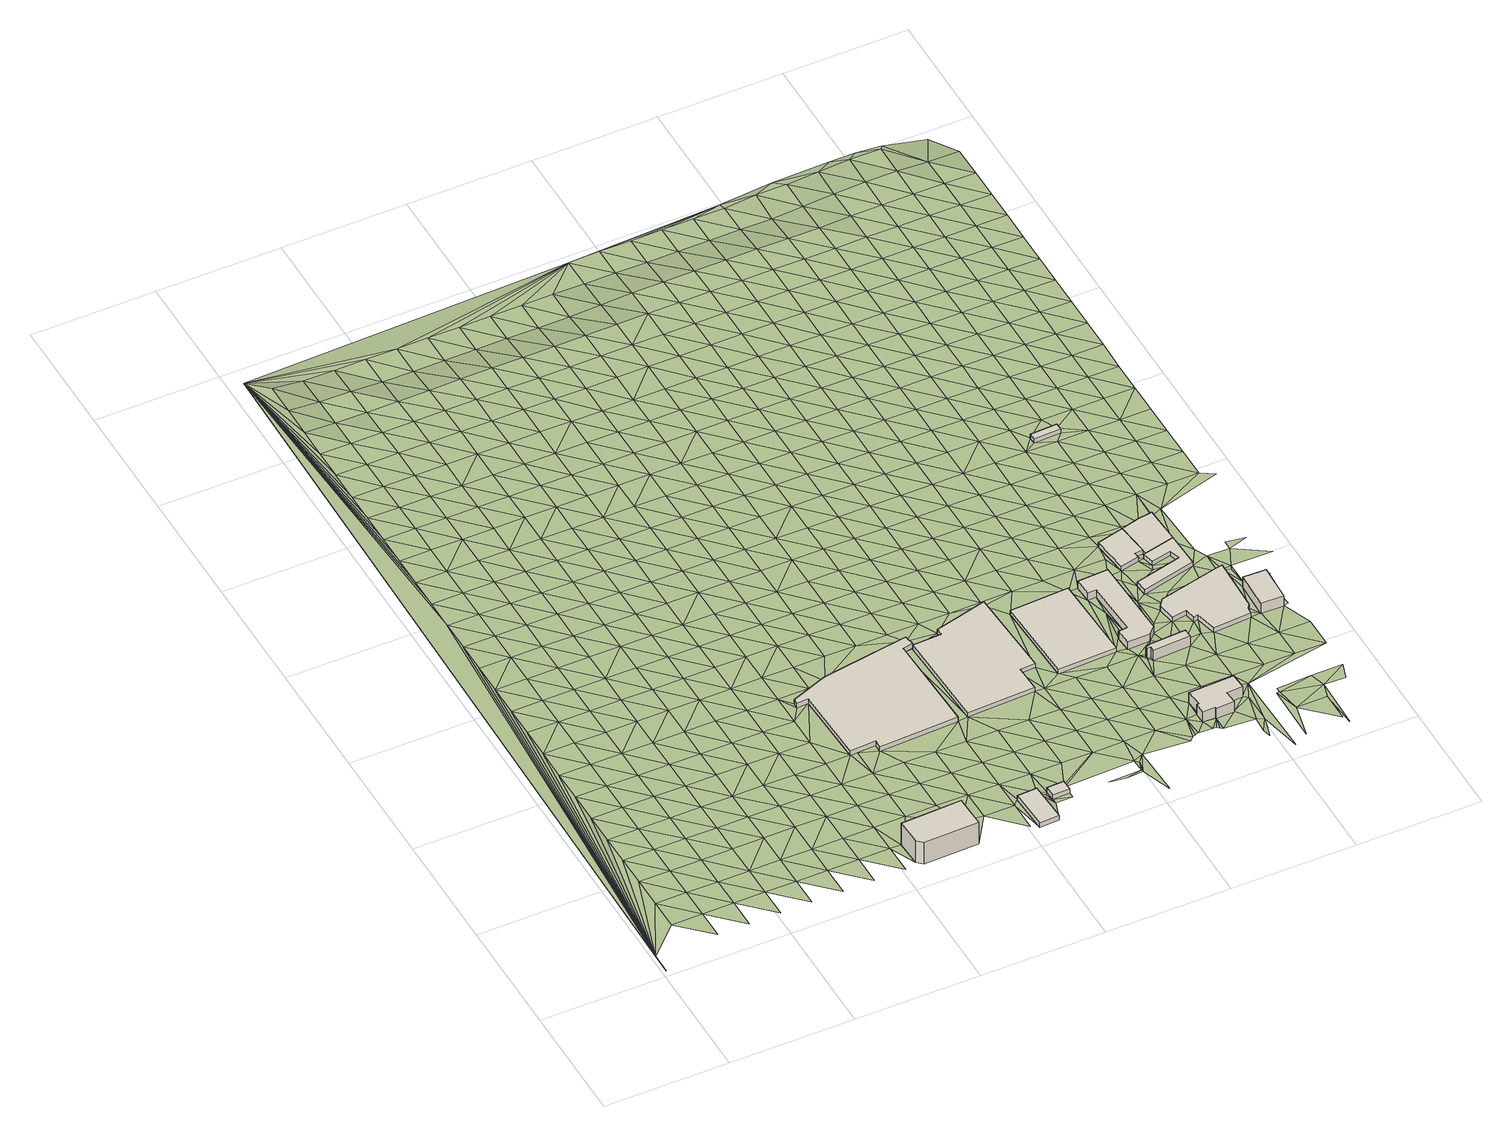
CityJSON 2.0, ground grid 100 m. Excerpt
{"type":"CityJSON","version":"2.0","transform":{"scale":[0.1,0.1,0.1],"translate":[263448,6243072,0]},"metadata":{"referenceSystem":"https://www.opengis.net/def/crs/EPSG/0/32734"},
"CityObjects":{
"building1":{"type":"Building","attributes":{"address":"1 on Albert Albert Road Woodstock Cape Town","building":"apartments","building:levels":"7","building:flats":"56","footprint":{"type":"Polygon"},"plus_code":"CVX4X3XJ+XHW","ground_height":5.16,"building_height":20.9,"roof_height":26.06},"geometry":[{"type":"Solid","lod":"1","boundaries":[[[[0,1,2,3]],[[1,4,5,2]],[[4,6,7,5]],[[6,8,9,7]],[[8,0,3,9]],[[3,2,5,7,9]],[[8,6,4,1,0]]]]}]},
"building2":{"type":"Building","attributes":{"address":"11 Porter Street Woodstock Cape Town","building":"industrial","building:levels":"1","footprint":{"type":"Polygon"},"plus_code":"C2XFX4X2+XGV","ground_height":3.46,"building_height":4.1,"roof_height":7.56},"geometry":[{"type":"Solid","lod":"1","boundaries":[[[[10,11,12,13]],[[11,14,15,12]],[[14,16,17,15]],[[16,18,19,17]],[[18,20,21,19]],[[20,22,23,21]],[[22,24,25,23]],[[24,26,27,25]],[[26,28,29,27]],[[28,30,31,29]],[[30,10,13,31]],[[13,12,15,17,19,21,23,25,27,29,31]],[[30,28,26,24,22,20,18,16,14,11,10]]]]}]},
"building3":{"type":"Building","attributes":{"address":"43 Albert Road Woodstock Cape Town","building":"yes","building:levels":"1","footprint":{"type":"Polygon"},"plus_code":"C5X2XVX8+XHR","ground_height":4.52,"building_height":4.1,"roof_height":8.62},"geometry":[{"type":"Solid","lod":"1","boundaries":[[[[32,33,34,35]],[[33,36,37,34]],[[36,38,39,37]],[[38,32,35,39]],[[35,34,37,39]],[[38,36,33,32]]]]}]},
"building4":{"type":"Building","attributes":{"address":"Woodstock Cape Town","building":"yes","building:levels":"1","footprint":{"type":"Polygon"},"plus_code":"C6X3XQX6+XGV","ground_height":4.52,"building_height":4.1,"roof_height":8.62},"geometry":[{"type":"Solid","lod":"1","boundaries":[[[[40,41,42,43]],[[41,44,45,42]],[[44,46,47,45]],[[46,48,49,47]],[[48,40,43,49]],[[43,42,45,47,49]],[[48,46,44,41,40]]]]}]},
"building5":{"type":"Building","attributes":{"address":"Porter Street Woodstock Cape Town","building":"industrial","building:levels":"1","footprint":{"type":"Polygon"},"plus_code":"C6XHXWXX+X5R","ground_height":3.11,"building_height":4.1,"roof_height":7.21},"geometry":[{"type":"Solid","lod":"1","boundaries":[[[[50,51,52,53]],[[51,54,55,52]],[[54,56,57,55]],[[56,58,59,57]],[[58,60,61,59]],[[60,62,63,61]],[[62,64,65,63]],[[64,50,53,65]],[[53,52,55,57,59,61,63,65]],[[64,62,60,58,56,54,51,50]]]]}]},
"building6":{"type":"Building","attributes":{"address":"Porter Street Woodstock Cape Town","building":"industrial","building:levels":"1","footprint":{"type":"Polygon"},"plus_code":"CCX2XPXF+X9V","ground_height":2.97,"building_height":4.1,"roof_height":7.07},"geometry":[{"type":"Solid","lod":"1","boundaries":[[[[66,67,68,69]],[[67,70,71,68]],[[70,72,73,71]],[[72,66,69,73]],[[69,68,71,73]],[[72,70,67,66]]]]}]},
"building7":{"type":"Building","attributes":{"address":"Woodstock Cape Town","building":"train_station","building:levels":"3","footprint":{"type":"Polygon"},"plus_code":"CHX7XCX2+XHV","ground_height":4.63,"building_height":9.7,"roof_height":14.33},"geometry":[{"type":"Solid","lod":"1","boundaries":[[[[74,75,76,77]],[[75,78,79,76]],[[78,80,81,79]],[[80,82,83,81]],[[82,84,85,83]],[[84,86,87,85]],[[86,88,89,87]],[[88,90,91,89]],[[90,92,93,91]],[[92,74,77,93]],[[77,76,79,81,83,85,87,89,91,93]],[[92,90,88,86,84,82,80,78,75,74]]]]}]},
"building8":{"type":"Building","attributes":{"building":"train_station","building:levels":"3","footprint":{"type":"Polygon"},"plus_code":"CGXWX5XQ+XMX","ground_height":3.69,"building_height":9.7,"roof_height":13.39},"geometry":[{"type":"Solid","lod":"1","boundaries":[[[[94,95,96,97]],[[95,98,99,96]],[[98,100,101,99]],[[100,102,103,101]],[[102,104,105,103]],[[104,106,107,105]],[[106,108,109,107]],[[108,94,97,109]],[[97,96,99,101,103,105,107,109]],[[108,106,104,102,100,98,95,94]]]]}]},
"building9":{"type":"Building","attributes":{"address":"1 Davidson Street Woodstock Cape Town","building":"office","building:levels":"2","footprint":{"type":"Polygon"},"plus_code":"CGXCX4XJ+XPW","ground_height":3.08,"building_height":6.9,"roof_height":9.98},"geometry":[{"type":"Solid","lod":"1","boundaries":[[[[110,111,112,113]],[[111,114,115,112]],[[114,116,117,115]],[[116,118,119,117]],[[118,120,121,119]],[[120,122,123,121]],[[122,124,125,123]],[[124,126,127,125]],[[126,110,113,127]],[[113,112,115,117,119,121,123,125,127]],[[126,124,122,120,118,116,114,111,110]]]]}]},
"building10":{"type":"Building","attributes":{"address":"10 Davidson Street Woodstock Cape Town","building":"industrial","building:levels":"1","footprint":{"type":"Polygon"},"plus_code":"CHXRX2XQ+XWW","ground_height":2.97,"building_height":4.1,"roof_height":7.07},"geometry":[{"type":"Solid","lod":"1","boundaries":[[[[128,129,130,131]],[[129,132,133,130]],[[132,134,135,133]],[[134,136,137,135]],[[136,138,139,137]],[[138,128,131,139]],[[131,130,133,135,137,139]],[[138,136,134,132,129,128]]]]}]},
"building11":{"type":"Building","attributes":{"address":"2 Beach Road Woodstock Cape Town","building":"industrial","building:levels":"1","footprint":{"type":"Polygon"},"plus_code":"CMX3XWXR+X8V","ground_height":3.56,"building_height":4.1,"roof_height":7.66},"geometry":[{"type":"Solid","lod":"1","boundaries":[[[[140,141,142,143]],[[141,144,145,142]],[[144,146,147,145]],[[146,148,149,147]],[[148,150,151,149]],[[150,152,153,151]],[[152,154,155,153]],[[154,156,157,155]],[[156,158,159,157]],[[158,160,161,159]],[[160,162,163,161]],[[162,140,143,163]],[[143,142,145,147,149,151,153,155,157,159,161,163]],[[162,160,158,156,154,152,150,148,146,144,141,140]]]]}]},
"building12":{"type":"Building","attributes":{"address":"3 Beach Road Woodstock Cape Town","building":"industrial","building:levels":"1","footprint":{"type":"Polygon"},"plus_code":"CMXGXCX7+XRR","ground_height":2.95,"building_height":4.1,"roof_height":7.05},"geometry":[{"type":"Solid","lod":"1","boundaries":[[[[164,165,166,167]],[[165,168,169,166]],[[168,170,171,169]],[[170,172,173,171]],[[172,174,175,173]],[[174,176,177,175]],[[176,178,179,177]],[[178,180,181,179]],[[180,164,167,181]],[[167,166,169,171,173,175,177,179,181]],[[180,178,176,174,172,170,168,165,164]]]]}]},
"building13":{"type":"Building","attributes":{"address":"5 Forgate Street Woodstock Cape Town","building":"industrial","building:levels":"1","footprint":{"type":"Polygon"},"plus_code":"CJXXXMXH+X5W","ground_height":2.98,"building_height":4.1,"roof_height":7.08},"geometry":[{"type":"Solid","lod":"1","boundaries":[[[[182,183,184,185,186,167]],[[183,187,188,185,184]],[[187,189,130,188]],[[189,190,131,130]],[[190,191,192,131]],[[191,182,167,186,192]],[[186,185,188,130,131,192]],[[191,190,189,187,183,182]]]]}]},
"building14":{"type":"Building","attributes":{"address":"4B Beach Road Woodstock Cape Town","building":"industrial","building:levels":"3","footprint":{"type":"Polygon"},"plus_code":"CQX6XFX7+XGW","ground_height":3.65,"building_height":9.7,"roof_height":13.35},"geometry":[{"type":"Solid","lod":"1","boundaries":[[[[193,194,195,196]],[[194,197,198,195]],[[197,199,200,198]],[[199,193,196,200]],[[196,195,198,200]],[[199,197,194,193]]]]}]},
"building15":{"type":"Building","attributes":{"building":"transportation","building:levels":"1","footprint":{"type":"Polygon"},"plus_code":"CJX4XGXV+X9W","ground_height":2.8,"building_height":4.1,"roof_height":6.9},"geometry":[{"type":"Solid","lod":"1","boundaries":[[[[201,202,203,204]],[[202,205,206,203]],[[205,207,208,206]],[[207,201,204,208]],[[204,203,206,208]],[[207,205,202,201]]]]}]},
"terrain1":{"type":"TINRelief","geometry":[{"type":"CompositeSurface","lod":"1","boundaries":[[[209,210,211]],[[211,210,212]],[[213,211,212]],[[211,213,214]],[[210,209,215]],[[214,216,211]],[[217,215,209]],[[216,218,211]],[[210,219,212]],[[215,219,210]],[[218,220,211]],[[213,212,221]],[[220,222,211]],[[219,221,212]],[[222,223,211]],[[214,213,224]],[[225,226,211]],[[219,215,227]],[[221,224,213]],[[223,228,211]],[[227,215,229]],[[214,230,216]],[[231,211,228]],[[221,219,232]],[[224,230,214]],[[232,219,227]],[[231,233,211]],[[218,216,234]],[[224,221,235]],[[230,234,216]],[[233,236,211]],[[221,232,235]],[[218,237,220]],[[236,238,211]],[[239,230,224]],[[234,237,218]],[[227,240,232]],[[239,224,235]],[[222,220,241]],[[240,227,242]],[[243,234,230]],[[237,241,220]],[[232,244,235]],[[239,243,230]],[[244,232,240]],[[234,245,237]],[[222,246,223]],[[241,247,222]],[[239,235,248]],[[243,245,234]],[[228,223,246]],[[248,235,244]],[[222,247,246]],[[241,237,249]],[[211,238,225]],[[243,239,250]],[[245,249,237]],[[244,240,251]],[[231,228,252]],[[250,239,248]],[[253,247,241]],[[254,251,240]],[[246,252,228]],[[245,243,255]],[[249,253,241]],[[243,250,255]],[[248,244,256]],[[247,257,246]],[[233,231,258]],[[251,259,244]],[[252,260,231]],[[249,245,261]],[[247,253,257]],[[256,250,248]],[[236,233,258]],[[244,259,256]],[[255,261,245]],[[231,260,258]],[[252,246,262]],[[253,249,263]],[[262,246,257]],[[255,250,264]],[[265,238,236]],[[261,263,249]],[[266,259,251]],[[260,252,267]],[[250,256,264]],[[236,258,265]],[[268,266,251]],[[262,267,252]],[[269,261,255]],[[257,253,270]],[[238,271,272]],[[263,273,253]],[[260,274,258]],[[264,269,255]],[[265,271,238]],[[256,259,275]],[[262,257,270]],[[266,276,259]],[[270,253,273]],[[267,274,260]],[[263,261,277]],[[278,272,279]],[[264,256,275]],[[280,265,258]],[[259,276,275]],[[269,277,261]],[[271,279,272]],[[262,281,267]],[[280,258,274]],[[282,273,263]],[[283,284,278]],[[272,225,238]],[[270,281,262]],[[264,285,269]],[[271,265,286]],[[277,282,263]],[[279,283,278]],[[276,266,287]],[[274,267,288]],[[285,264,275]],[[278,225,272]],[[265,280,286]],[[289,284,290]],[[291,287,266]],[[281,288,267]],[[270,273,292]],[[279,271,293]],[[282,294,273]],[[284,225,278]],[[284,283,290]],[[277,269,295]],[[280,274,296]],[[269,285,297]],[[286,293,271]],[[275,276,298]],[[281,270,292]],[[299,289,300]],[[287,301,276]],[[292,273,294]],[[289,225,284]],[[288,296,274]],[[282,277,295]],[[283,279,302]],[[269,297,295]],[[290,300,289]],[[285,275,298]],[[280,303,286]],[[276,301,298]],[[299,225,289]],[[293,302,279]],[[288,281,304]],[[305,299,306]],[[296,303,280]],[[294,282,307]],[[292,304,281]],[[299,305,225]],[[300,306,299]],[[308,297,285]],[[293,286,309]],[[290,283,310]],[[295,307,282]],[[302,311,283]],[[301,287,312]],[[313,305,314]],[[308,285,298]],[[313,225,305]],[[303,309,286]],[[296,288,315]],[[300,290,310]],[[287,316,312]],[[304,317,288]],[[305,306,314]],[[310,283,311]],[[292,294,318]],[[293,319,302]],[[307,320,294]],[[225,313,321]],[[301,322,298]],[[323,295,297]],[[303,296,315]],[[324,321,313]],[[325,297,308]],[[288,317,315]],[[309,319,293]],[[304,292,318]],[[306,300,326]],[[301,312,322]],[[318,294,320]],[[225,321,327]],[[313,314,324]],[[295,323,307]],[[311,302,328]],[[297,325,323]],[[326,300,310]],[[308,298,329]],[[330,309,303]],[[321,331,327]],[[327,332,225]],[[319,328,302]],[[317,304,333]],[[306,334,314]],[[312,335,4]],[[298,322,329]],[[303,315,330]],[[324,331,321]],[[312,4,322]],[[336,320,307]],[[311,337,310]],[[333,304,318]],[[332,338,225]],[[306,326,334]],[[308,339,325]],[[309,340,319]],[[332,327,341]],[[307,323,336]],[[328,337,311]],[[317,342,315]],[[343,324,314]],[[308,329,339]],[[330,340,309]],[[331,341,327]],[[320,344,318]],[[310,345,326]],[[317,333,342]],[[343,314,334]],[[325,346,323]],[[347,322,4]],[[328,319,348]],[[349,338,332]],[[336,344,320]],[[337,345,310]],[[225,338,350]],[[329,322,347]],[[351,330,315]],[[331,324,352]],[[346,325,339]],[[340,348,319]],[[341,349,332]],[[333,318,353]],[[334,326,354]],[[351,315,342]],[[343,352,324]],[[355,336,323]],[[356,337,328]],[[344,353,318]],[[345,354,326]],[[339,329,357]],[[340,330,358]],[[341,331,359]],[[346,355,323]],[[348,356,328]],[[349,350,338]],[[360,342,333]],[[334,361,343]],[[329,347,357]],[[351,358,330]],[[331,352,359]],[[344,336,362]],[[353,360,333]],[[354,361,334]],[[347,4,363]],[[348,340,364]],[[345,337,365]],[[349,341,366]],[[339,367,346]],[[355,362,336]],[[356,368,337]],[[350,369,225]],[[351,342,370]],[[352,343,371]],[[372,339,357]],[[340,358,364]],[[359,366,341]],[[353,344,373]],[[354,345,365]],[[355,346,367]],[[360,370,342]],[[361,371,343]],[[337,368,365]],[[372,367,339]],[[356,348,374]],[[350,349,375]],[[362,373,344]],[[357,347,376]],[[377,358,351]],[[352,378,359]],[[364,374,348]],[[366,375,349]],[[361,354,379]],[[370,377,351]],[[371,378,352]],[[353,380,360]],[[368,356,381]],[[376,347,363]],[[353,373,382]],[[355,383,362]],[[365,379,354]],[[372,384,367]],[[357,385,372]],[[364,358,386]],[[367,383,355]],[[225,369,387]],[[373,362,388]],[[366,359,389]],[[374,381,356]],[[375,369,350]],[[370,360,380]],[[376,385,357]],[[353,382,380]],[[377,386,358]],[[378,389,359]],[[388,390,373]],[[383,388,362]],[[371,361,391]],[[392,384,372]],[[379,393,361]],[[394,367,384]],[[395,374,364]],[[365,368,396]],[[366,397,375]],[[381,398,368]],[[377,370,399]],[[400,363,0]],[[378,371,391]],[[372,385,401]],[[386,395,364]],[[361,393,391]],[[389,397,366]],[[373,390,402]],[[372,401,392]],[[382,373,402]],[[379,365,396]],[[380,399,370]],[[368,398,396]],[[394,384,392]],[[403,376,363]],[[381,374,404]],[[369,375,405]],[[387,406,225]],[[403,385,376]],[[407,389,378]],[[395,404,374]],[[397,405,375]],[[386,377,408]],[[393,379,409]],[[400,403,363]],[[399,410,377]],[[378,391,407]],[[380,382,411]],[[412,398,381]],[[402,413,382]],[[409,379,396]],[[401,385,414]],[[390,415,402]],[[395,386,408]],[[389,416,397]],[[377,410,408]],[[404,412,381]],[[405,387,369]],[[399,380,411]],[[393,417,391]],[[403,414,385]],[[382,413,411]],[[401,418,392]],[[407,416,389]],[[396,398,419]],[[393,409,417]],[[404,395,420]],[[405,397,421]],[[412,419,398]],[[413,402,415]],[[403,400,422]],[[410,399,423]],[[424,407,391]],[[414,418,401]],[[420,395,408]],[[416,421,397]],[[409,396,425]],[[426,422,400]],[[423,399,411]],[[424,391,417]],[[404,427,412]],[[428,387,405]],[[419,425,396]],[[429,414,403]],[[410,430,408]],[[416,407,431]],[[427,404,420]],[[421,428,405]],[[432,413,415]],[[432,411,413]],[[433,417,409]],[[403,422,429]],[[430,410,423]],[[424,431,407]],[[434,419,412]],[[425,433,409]],[[392,418,435]],[[436,422,437]],[[418,414,438]],[[420,408,439]],[[421,416,440]],[[427,434,412]],[[428,406,387]],[[423,411,441]],[[424,417,442]],[[438,414,429]],[[429,422,436]],[[439,408,430]],[[416,431,440]],[[441,411,432]],[[433,442,417]],[[420,443,427]],[[425,419,444]],[[428,421,445]],[[434,446,419]],[[447,430,423]],[[448,431,424]],[[36,429,436]],[[438,449,418]],[[443,420,439]],[[440,445,421]],[[432,415,450]],[[433,425,444]],[[441,447,423]],[[442,448,424]],[[419,446,444]],[[434,427,451]],[[406,428,452]],[[435,418,449]],[[438,429,453]],[[439,430,454]],[[440,431,455]],[[443,451,427]],[[36,456,457]],[[445,452,428]],[[36,453,429]],[[441,432,450]],[[442,433,458]],[[447,454,430]],[[448,455,431]],[[459,36,457]],[[446,434,460]],[[48,459,457]],[[46,36,459]],[[444,458,433]],[[46,459,48]],[[449,438,461]],[[443,439,462]],[[463,445,440]],[[451,460,434]],[[453,36,46]],[[452,464,406]],[[447,441,465]],[[48,457,466]],[[225,406,467]],[[453,461,438]],[[454,462,439]],[[455,463,440]],[[16,450,415]],[[448,442,468]],[[465,441,450]],[[458,469,442]],[[435,449,470]],[[453,46,44]],[[471,451,443]],[[444,446,472]],[[48,466,40]],[[452,445,473]],[[460,474,446]],[[454,447,475]],[[455,448,468]],[[476,449,461]],[[462,471,443]],[[442,469,468]],[[463,473,445]],[[470,449,476]],[[458,444,472]],[[465,475,447]],[[446,474,472]],[[460,451,477]],[[478,464,452]],[[461,453,479]],[[453,44,479]],[[11,435,470]],[[480,463,455]],[[471,477,451]],[[473,478,452]],[[450,481,465]],[[462,454,482]],[[469,458,483]],[[475,484,454]],[[455,468,480]],[[485,474,460]],[[483,458,472]],[[476,461,486]],[[471,462,482]],[[463,487,473]],[[454,484,482]],[[477,485,460]],[[478,488,464]],[[475,465,489]],[[16,481,450]],[[470,490,11]],[[469,491,468]],[[461,479,486]],[[492,470,476]],[[41,493,44]],[[480,487,463]],[[474,494,472]],[[489,465,481]],[[469,483,491]],[[495,477,471]],[[478,473,496]],[[485,494,474]],[[44,493,479]],[[484,475,497]],[[11,490,14]],[[498,480,468]],[[476,486,492]],[[471,482,495]],[[487,496,473]],[[483,472,499]],[[489,497,475]],[[498,468,491]],[[477,500,485]],[[501,488,478]],[[494,499,472]],[[486,479,493]],[[484,502,482]],[[487,480,503]],[[495,500,477]],[[496,501,478]],[[16,504,481]],[[492,505,470]],[[504,489,481]],[[506,491,483]],[[507,14,490]],[[497,502,484]],[[498,503,480]],[[14,508,16]],[[494,485,509]],[[41,510,493]],[[467,406,464]],[[499,506,483]],[[486,511,492]],[[512,495,482]],[[496,487,513]],[[500,509,485]],[[501,514,488]],[[497,489,515]],[[498,491,516]],[[511,486,493]],[[512,482,502]],[[504,16,508]],[[487,503,513]],[[507,508,14]],[[517,499,494]],[[518,519,520]],[[489,504,515]],[[506,516,491]],[[501,496,521]],[[509,517,494]],[[522,502,497]],[[500,495,523]],[[524,503,498]],[[511,525,492]],[[512,526,495]],[[513,521,496]],[[492,525,505]],[[515,522,497]],[[516,524,498]],[[520,519,527]],[[488,467,464]],[[509,500,523]],[[499,528,506]],[[514,501,529]],[[495,526,523]],[[517,530,499]],[[511,493,531]],[[512,502,532]],[[513,503,533]],[[508,534,504]],[[521,529,501]],[[510,531,493]],[[534,515,504]],[[516,506,528]],[[535,520,527]],[[532,502,522]],[[499,530,528]],[[524,533,503]],[[510,520,535]],[[517,509,536]],[[537,527,538]],[[539,505,525]],[[535,527,537]],[[540,525,511]],[[541,526,512]],[[542,521,513]],[[537,510,535]],[[543,505,539]],[[536,509,523]],[[529,544,514]],[[522,515,545]],[[524,516,546]],[[531,540,511]],[[537,531,510]],[[541,512,532]],[[533,542,513]],[[530,517,547]],[[515,534,545]],[[528,546,516]],[[488,514,467]],[[543,539,548]],[[549,539,525]],[[523,526,550]],[[529,521,551]],[[547,517,536]],[[58,534,508]],[[532,522,552]],[[525,540,549]],[[550,526,541]],[[542,551,521]],[[530,553,528]],[[533,524,554]],[[552,522,545]],[[546,555,524]],[[548,539,556]],[[557,531,537]],[[558,536,523]],[[559,544,529]],[[530,547,553]],[[531,557,540]],[[541,532,560]],[[542,533,554]],[[539,549,561]],[[561,556,539]],[[558,523,550]],[[524,555,554]],[[551,559,529]],[[534,562,545]],[[546,528,563]],[[560,532,552]],[[547,536,564]],[[514,544,467]],[[563,528,553]],[[540,565,549]],[[541,566,550]],[[567,551,542]],[[562,534,58]],[[564,536,558]],[[548,556,72]],[[557,537,568]],[[559,569,544]],[[552,545,570]],[[555,546,571]],[[565,540,557]],[[566,541,560]],[[554,567,542]],[[58,548,72]],[[553,547,572]],[[570,545,562]],[[563,571,546]],[[561,549,573]],[[558,550,574]],[[551,575,559]],[[572,547,564]],[[560,552,576]],[[577,556,561]],[[555,578,554]],[[573,549,565]],[[574,550,566]],[[567,575,551]],[[579,563,553]],[[570,576,552]],[[571,578,555]],[[568,580,557]],[[569,467,544]],[[564,558,581]],[[582,569,559]],[[579,553,572]],[[583,565,557]],[[584,562,58]],[[560,585,566]],[[586,567,554]],[[573,577,561]],[[581,558,574]],[[575,582,559]],[[557,580,583]],[[584,58,72]],[[584,570,562]],[[571,563,587]],[[560,576,585]],[[586,554,578]],[[564,588,572]],[[587,563,579]],[[577,589,556]],[[590,573,565]],[[574,566,591]],[[580,592,583]],[[588,564,581]],[[582,593,569]],[[583,592,594]],[[595,578,571]],[[575,567,596]],[[583,590,565]],[[585,591,566]],[[586,597,567]],[[576,570,598]],[[579,572,599]],[[600,570,584]],[[595,571,587]],[[593,467,569]],[[601,583,594]],[[574,602,581]],[[582,575,596]],[[599,572,588]],[[567,597,596]],[[594,603,601]],[[573,604,577]],[[585,576,598]],[[586,578,605]],[[590,606,573]],[[570,600,598]],[[591,602,574]],[[601,607,583]],[[587,579,608]],[[72,70,584]],[[590,583,74]],[[605,578,595]],[[607,74,583]],[[588,581,609]],[[593,582,610]],[[606,604,573]],[[599,608,579]],[[601,603,611]],[[603,612,611]],[[74,607,613]],[[591,585,614]],[[577,604,589]],[[615,597,586]],[[609,581,602]],[[612,616,611]],[[596,610,582]],[[617,601,611]],[[611,616,618]],[[600,584,619]],[[587,620,595]],[[614,585,598]],[[615,586,605]],[[588,621,599]],[[622,467,593]],[[587,608,620]],[[623,590,74]],[[606,590,623]],[[624,602,591]],[[596,597,625]],[[626,589,604]],[[621,588,609]],[[610,622,593]],[[611,618,627]],[[626,628,589]],[[604,606,100]],[[584,70,619]],[[600,629,598]],[[630,605,595]],[[614,624,591]],[[100,606,104]],[[625,597,615]],[[608,599,631]],[[629,600,619]],[[604,100,98]],[[630,595,620]],[[589,628,632]],[[98,94,604]],[[633,609,602]],[[634,610,596]],[[102,100,104]],[[618,635,627]],[[621,631,599]],[[104,606,636]],[[637,467,622]],[[95,94,98]],[[70,589,638]],[[639,626,604]],[[640,614,598]],[[615,605,641]],[[623,636,606]],[[642,643,628]],[[624,633,602]],[[589,632,638]],[[634,596,625]],[[604,94,639]],[[643,632,628]],[[608,644,620]],[[640,598,629]],[[630,641,605]],[[623,74,645]],[[632,643,642]],[[646,621,609]],[[622,610,647]],[[644,608,631]],[[648,649,650]],[[624,614,651]],[[652,625,615]],[[638,653,70]],[[633,646,609]],[[650,635,648]],[[647,610,634]],[[627,654,655]],[[656,619,70]],[[657,632,642]],[[656,629,619]],[[94,658,639]],[[659,630,620]],[[614,640,651]],[[660,627,635]],[[638,632,657]],[[641,652,615]],[[661,631,621]],[[636,662,104]],[[663,637,622]],[[70,653,656]],[[659,620,644]],[[654,627,660]],[[660,635,650]],[[664,636,623]],[[633,624,665]],[[666,634,625]],[[646,661,621]],[[663,622,647]],[[658,94,667]],[[668,639,658]],[[640,629,669]],[[641,630,670]],[[664,623,645]],[[665,624,651]],[[671,650,672]],[[652,666,625]],[[673,644,631]],[[656,669,629]],[[659,670,630]],[[660,650,671]],[[646,633,674]],[[675,647,634]],[[661,673,631]],[[654,660,671]],[[645,654,671]],[[676,637,663]],[[116,656,653]],[[651,640,677]],[[678,668,658]],[[679,652,641]],[[680,636,664]],[[680,662,636]],[[674,633,665]],[[666,675,634]],[[681,682,668]],[[664,645,671]],[[644,683,659]],[[668,678,681]],[[669,677,640]],[[670,679,641]],[[678,658,667]],[[116,668,682]],[[661,646,684]],[[685,663,647]],[[673,683,644]],[[686,665,651]],[[687,666,652]],[[682,681,146]],[[684,646,674]],[[675,685,647]],[[688,689,690]],[[678,146,681]],[[662,691,667]],[[467,637,692]],[[659,693,670]],[[686,651,677]],[[679,687,652]],[[680,691,662]],[[669,656,694]],[[116,695,656]],[[116,682,696]],[[697,673,661]],[[671,698,664]],[[699,676,663]],[[683,693,659]],[[678,667,700]],[[680,664,698]],[[144,682,146]],[[674,665,701]],[[702,689,688]],[[675,666,703]],[[682,176,696]],[[697,661,684]],[[144,704,682]],[[682,704,176]],[[667,691,700]],[[685,699,663]],[[669,705,677]],[[656,695,694]],[[116,696,134]],[[706,679,670]],[[701,665,686]],[[687,703,666]],[[680,707,691]],[[708,683,673]],[[695,116,134]],[[696,176,134]],[[709,678,700]],[[693,706,670]],[[694,705,669]],[[710,685,675]],[[697,708,673]],[[691,711,700]],[[699,712,676]],[[704,144,713]],[[691,707,711]],[[686,677,714]],[[715,707,680]],[[684,674,716]],[[679,717,687]],[[718,702,688]],[[715,680,698]],[[719,674,701]],[[134,694,695]],[[703,710,675]],[[676,692,637]],[[720,702,721]],[[683,722,693]],[[723,724,688]],[[714,677,705]],[[706,717,679]],[[176,725,134]],[[726,698,671]],[[697,684,716]],[[699,685,727]],[[716,674,719]],[[708,722,683]],[[686,728,701]],[[718,688,724]],[[729,703,687]],[[710,727,685]],[[706,693,730]],[[725,731,134]],[[728,686,714]],[[717,729,687]],[[702,718,721]],[[732,708,697]],[[733,713,144]],[[189,705,694]],[[734,712,699]],[[722,730,693]],[[718,724,735]],[[713,736,704]],[[715,698,726]],[[719,701,737]],[[738,710,703]],[[715,739,707]],[[697,716,732]],[[727,734,699]],[[176,740,725]],[[741,731,725]],[[742,731,743]],[[714,705,744]],[[717,706,745]],[[712,692,676]],[[743,731,741]],[[728,737,701]],[[729,738,703]],[[190,742,743]],[[746,722,708]],[[730,745,706]],[[726,671,747]],[[191,190,743]],[[744,705,189]],[[719,748,716]],[[749,727,710]],[[732,746,708]],[[734,750,712]],[[741,725,740]],[[751,728,714]],[[752,729,717]],[[726,753,715]],[[737,748,719]],[[738,749,710]],[[733,144,754]],[[753,739,715]],[[722,755,730]],[[736,713,733]],[[751,714,744]],[[745,752,717]],[[718,756,721]],[[757,732,716]],[[758,734,727]],[[746,755,722]],[[741,740,759]],[[760,737,728]],[[761,738,729]],[[748,757,716]],[[749,758,727]],[[762,744,189]],[[750,692,712]],[[763,756,718]],[[745,730,764]],[[760,728,751]],[[752,761,729]],[[739,765,766]],[[753,765,739]],[[767,746,732]],[[768,750,734]],[[762,751,744]],[[755,764,730]],[[766,765,769]],[[726,747,753]],[[770,748,737]],[[749,738,771]],[[767,732,757]],[[758,768,734]],[[754,736,733]],[[772,752,745]],[[770,737,760]],[[748,773,757]],[[761,771,738]],[[765,193,769]],[[748,774,773]],[[775,755,746]],[[753,776,765]],[[764,772,745]],[[777,758,749]],[[182,736,778]],[[769,193,779]],[[767,775,746]],[[774,748,780]],[[736,754,781]],[[768,782,750]],[[751,762,783]],[[783,760,751]],[[752,784,761]],[[781,778,736]],[[785,753,747]],[[780,748,770]],[[771,777,749]],[[782,692,750]],[[776,753,785]],[[755,786,764]],[[754,779,781]],[[772,784,752]],[[779,193,787]],[[182,788,789]],[[790,757,773]],[[783,762,789]],[[790,767,757]],[[768,758,791]],[[775,786,755]],[[779,787,792]],[[793,182,778]],[[781,779,794]],[[182,793,788]],[[760,795,770]],[[796,771,761]],[[794,779,792]],[[777,791,758]],[[792,787,794]],[[783,789,788]],[[797,787,193]],[[780,202,774]],[[772,764,798]],[[783,795,760]],[[784,796,761]],[[788,793,783]],[[799,775,767]],[[800,782,768]],[[773,205,790]],[[786,798,764]],[[781,794,801]],[[797,776,802]],[[803,780,770]],[[804,777,771]],[[799,767,790]],[[791,800,768]],[[805,787,797]],[[784,772,806]],[[807,692,782]],[[770,795,803]],[[796,804,771]],[[808,786,775]],[[798,806,772]],[[809,202,780]],[[810,791,777]],[[783,793,811]],[[808,775,799]],[[800,807,782]],[[795,783,811]],[[812,796,784]],[[809,780,803]],[[202,809,205]],[[804,810,777]],[[813,801,794]],[[786,814,798]],[[815,790,205]],[[806,812,784]],[[799,790,815]],[[816,800,791]],[[801,817,818]],[[814,786,808]],[[819,692,807]],[[795,820,803]],[[821,804,796]],[[810,816,791]],[[815,205,809]],[[806,798,822]],[[795,811,820]],[[812,821,796]],[[808,799,823]],[[824,807,800]],[[822,798,814]],[[825,811,793]],[[809,803,826]],[[810,804,827]],[[815,823,799]],[[816,824,800]],[[828,812,806]],[[820,826,803]],[[821,827,804]],[[808,829,814]],[[806,822,828]],[[809,830,815]],[[831,816,810]],[[823,829,808]],[[824,832,807]],[[832,819,807]],[[820,811,825]],[[821,812,833]],[[830,809,826]],[[827,831,810]],[[825,793,834]],[[822,814,835]],[[812,828,833]],[[823,815,836]],[[824,816,837]],[[835,814,829]],[[838,826,820]],[[839,827,821]],[[815,830,836]],[[831,837,816]],[[828,822,840]],[[820,825,838]],[[821,833,839]],[[823,841,829]],[[842,832,824]],[[840,822,835]],[[830,826,843]],[[844,831,827]],[[845,819,832]],[[823,836,841]],[[837,842,824]],[[828,846,833]],[[838,843,826]],[[827,839,844]],[[835,829,847]],[[846,828,840]],[[848,837,831]],[[829,841,847]],[[842,845,832]],[[836,830,849]],[[839,833,850]],[[843,851,830]],[[831,844,848]],[[835,852,840]],[[846,850,833]],[[853,819,845]],[[841,836,849]],[[854,842,837]],[[830,851,849]],[[835,847,852]],[[844,839,855]],[[837,848,854]],[[846,840,856]],[[839,850,855]],[[847,841,857]],[[858,845,842]],[[840,852,856]],[[844,859,848]],[[857,841,849]],[[842,854,858]],[[846,860,850]],[[855,859,844]],[[847,861,852]],[[860,846,856]],[[862,853,845]],[[854,848,863]],[[861,847,857]],[[845,858,862]],[[855,850,864]],[[859,863,848]],[[856,852,865]],[[864,850,860]],[[854,866,858]],[[865,852,861]],[[855,867,859]],[[862,868,853]],[[866,854,863]],[[860,856,869]],[[855,864,867]],[[862,858,870]],[[869,856,865]],[[863,859,871]],[[870,858,866]],[[860,872,864]],[[859,867,871]],[[862,873,868]],[[872,860,869]],[[863,874,866]],[[873,862,870]],[[864,875,867]],[[874,863,871]],[[875,864,872]],[[873,876,868]],[[870,866,877]],[[871,867,878]],[[877,866,874]],[[878,867,875]],[[873,870,879]],[[871,880,874]],[[879,870,877]],[[879,876,873]],[[871,878,880]],[[877,874,881]],[[874,880,881]],[[879,882,876]],[[883,879,877]],[[883,877,881]],[[883,884,879]],[[882,879,884]]]}]}
},
"vertices":[
[2589,176,51],[2580,439,51],[2580,439,261],[2589,176,261],[2094,419,51],[2094,419,261],[2101,207,51],[2101,207,261],[2149,165,51],[2149,165,261],
[3042,1396,32],[3019,2208,32],[3019,2208,76],[3042,1396,76],[3102,2225,32],[3102,2225,76],[3087,2309,32],[3087,2309,76],[2388,2200,32],[2388,2200,76],[2085,2086,32],[2085,2086,76],[2085,2041,32],[2085,2041,76],[2179,2046,32],[2179,2046,76],[2201,1429,32],[2201,1429,76],[2407,1440,32],[2407,1440,76],[2406,1370,32],[2406,1370,76],
[3055,141,45],[3216,147,45],[3216,147,86],[3055,141,86],[3202,476,45],[3202,476,86],[3042,469,45],[3042,469,86],
[3408,363,45],[3406,435,45],[3406,435,86],[3408,363,86],[3406,452,45],[3406,452,86],[3267,448,45],[3267,448,86],[3269,359,45],[3269,359,86],
[3126,1408,30],[3670,1430,30],[3670,1430,72],[3126,1408,72],[3663,1644,30],[3663,1644,72],[3786,1652,30],[3786,1652,72],[3751,2388,30],[3751,2388,72],[3326,2280,30],[3326,2280,72],[3329,2224,30],[3329,2224,72],[3096,2216,30],[3096,2216,72],
[3904,1519,30],[4375,1534,30],[4375,1534,71],[3904,1519,71],[4350,2245,30],[4350,2245,71],[3880,2223,30],[3880,2223,71],
[4589,818,43],[4598,683,43],[4598,683,143],[4589,818,143],[4582,683,43],[4582,683,143],[4586,593,43],[4586,593,143],[4685,594,43],[4685,594,143],[4687,582,43],[4687,582,143],[4835,588,43],[4835,588,143],[4829,693,43],[4829,693,143],[4959,698,43],[4959,698,143],[4951,831,43],[4951,831,143],
[4562,1401,36],[4563,1395,36],[4563,1395,134],[4562,1401,134],[4536,1393,36],[4536,1393,134],[4537,1369,36],[4537,1369,134],[4564,1371,36],[4564,1371,134],[4566,1330,36],[4566,1330,134],[4869,1345,36],[4869,1345,134],[4865,1417,36],[4865,1417,134],
[4460,1522,29],[4641,1527,29],[4641,1527,100],[4460,1522,100],[4698,1585,29],[4698,1585,100],[4675,2261,29],[4675,2261,100],[4430,2250,29],[4430,2250,100],[4438,2105,29],[4438,2105,100],[4506,2110,29],[4506,2110,100],[4524,1661,29],[4524,1661,100],[4452,1655,29],[4452,1655,100],
[5004,2357,29],[4973,2623,29],[4973,2623,71],[5004,2357,71],[4757,2568,29],[4757,2568,71],[4790,2272,29],[4790,2272,71],[4941,2305,29],[4941,2305,71],[4937,2351,29],[4937,2351,71],
[5431,1956,33],[5390,1951,33],[5390,1951,77],[5431,1956,77],[4891,1834,33],[4891,1834,77],[4845,1774,33],[4845,1774,77],[4868,1632,33],[4868,1632,77],[4989,1650,33],[4989,1650,77],[5006,1562,33],[5006,1562,77],[5043,1570,33],[5043,1570,77],[5082,1397,33],[5082,1397,77],[5388,1418,33],[5388,1418,77],[5393,1473,33],[5393,1473,77],[5417,1501,33],[5417,1501,77],
[5253,2377,29],[5008,2320,29],[5008,2320,70],[5253,2377,70],[4989,2315,29],[4989,2315,70],[5009,2221,29],[5009,2221,70],[5171,2257,29],[5171,2257,70],[5196,2170,29],[5196,2170,70],[4818,2080,29],[4818,2080,70],[4826,1979,29],[4826,1979,70],[5263,2086,29],[5263,2086,70],
[5253,2377,30],[5237,2679,30],[5237,2679,70],[5237,2679,71],[5253,2377,71],[5122,2662,30],[5122,2662,71],[4973,2623,30],[5004,2357,30],[5008,2320,30],[5008,2320,71],
[5478,1725,36],[5467,1423,36],[5467,1423,134],[5478,1725,134],[5651,1417,36],[5651,1417,134],[5662,1718,36],[5662,1718,134],
[4839,3738,28],[5054,3747,28],[5054,3747,69],[4839,3738,69],[5051,3804,28],[5051,3804,69],[4837,3794,28],[4837,3794,69],
[259,420,49],[259,670,47],[10,175,51],[259,930,43],[259,1180,40],[259,1425,36],[508,420,50],[259,1675,36],[508,175,52],[259,1925,38],[508,670,47],[259,2180,36],[508,930,43],[259,2430,33],[259,2680,33],[508,1180,40],[107,6828,35],[6,2,54],[758,420,49],[259,2930,33],[758,175,52],[508,1425,38],[259,3180,34],[758,670,47],[259,3430,34],[508,1675,37],[758,930,44],[259,3680,35],[508,1925,37],[259,3930,35],[758,1180,41],[1007,420,49],[508,2180,36],[1007,175,51],[758,1425,38],[1007,670,46],[758,1675,37],[508,2680,33],[508,2430,34],[1007,930,44],[758,1925,37],[1007,1180,42],[1256,420,49],[508,2930,33],[758,2180,35],[1256,175,51],[1007,1425,39],[1256,930,44],[758,2430,33],[508,3430,35],[1256,670,47],[508,3180,34],[1007,1675,37],[758,2680,33],[1007,1925,35],[1256,1180,41],[508,3680,35],[1505,420,50],[758,2930,33],[1505,175,51],[1256,1425,38],[1007,2430,33],[508,3930,36],[259,4180,35],[1007,2180,34],[758,3180,33],[1505,930,45],[1505,670,47],[1256,1675,36],[259,4430,35],[508,4180,36],[758,3430,34],[1007,2680,33],[1256,1925,35],[508,4430,37],[259,4680,35],[1505,1180,42],[758,3680,35],[1754,420,50],[1007,2930,33],[259,4930,36],[508,4680,37],[1754,175,51],[1256,2430,33],[758,3930,36],[1256,2180,34],[1505,1675,36],[1007,3180,34],[1505,1425,38],[1754,930,45],[259,5180,35],[508,4930,37],[1754,670,48],[758,4180,36],[1007,3430,34],[1256,2680,33],[259,5425,34],[508,5180,36],[1505,1925,34],[1754,1180,41],[1007,3680,35],[758,4680,36],[758,4430,36],[2003,420,51],[259,5685,32],[508,5425,35],[1256,3180,33],[2003,175,52],[1256,2930,33],[1505,2430,33],[1007,3930,35],[1505,2180,34],[259,5935,32],[2003,670,50],[1754,1675,35],[508,5685,32],[1754,1425,37],[758,4930,36],[259,6180,33],[1007,4180,35],[2003,930,46],[1256,3430,34],[508,5935,29],[259,6430,41],[1505,2680,33],[758,5180,36],[2101,207,52],[1754,1925,34],[1007,4430,35],[259,6690,40],[2003,1180,42],[1256,3680,35],[508,6180,23],[1505,2930,32],[758,5425,36],[1754,2180,33],[1007,4680,35],[2003,1425,37],[2252,670,50],[1256,3930,36],[508,6430,19],[508,6690,4],[1505,3180,33],[758,5685,35],[1754,2430,33],[1007,4930,34],[2003,1675,35],[1256,4180,35],[2252,930,47],[1505,3430,33],[758,5935,28],[1754,2680,33],[1007,5180,34],[2003,1925,34],[2580,439,52],[1505,3680,34],[1256,4680,35],[758,6180,18],[2201,1429,36],[1256,4430,36],[758,6690,1],[1754,2930,32],[1007,5425,36],[2252,1180,42],[2003,2180,34],[1505,3930,35],[758,6430,13],[2501,670,49],[1754,3180,33],[1007,5685,36],[1256,4930,34],[2003,2680,33],[1505,4180,35],[2003,2430,33],[2179,2046,34],[2252,1425,36],[2501,930,47],[1754,3430,32],[1007,6690,2],[2085,2041,34],[1007,5935,30],[2085,2086,34],[1256,5425,35],[2406,1370,37],[1256,5180,34],[2407,1440,37],[1754,3680,33],[1505,4680,34],[1007,6180,22],[1505,4430,35],[2003,2930,33],[2750,420,52],[2501,1180,43],[2252,2180,34],[2750,670,49],[1754,3930,34],[1007,6430,0],[1256,6690,2],[1256,5685,34],[2003,3430,33],[1505,4930,34],[2003,3180,33],[2252,2680,33],[1754,4180,34],[2252,2430,33],[2750,930,46],[2388,2200,34],[1256,5935,31],[1505,5180,33],[2750,1180,41],[1754,4430,34],[2003,3680,33],[1256,6180,23],[2999,420,49],[2252,2930,33],[1505,5425,34],[1754,4680,33],[2999,175,51],[2003,3930,34],[1256,6430,0],[2999,670,47],[2252,3180,33],[1505,5685,33],[2501,2430,33],[1754,4930,32],[2003,4180,34],[3042,1396,34],[3042,469,49],[3055,141,51],[2999,930,43],[2252,3430,33],[1505,5935,31],[2501,2680,33],[1754,5180,33],[2252,3680,33],[2003,4680,33],[1505,6180,26],[2003,4430,34],[2501,2930,33],[1754,5425,35],[2999,1180,38],[2750,2430,32],[2252,3930,34],[1505,6430,0],[3248,670,43],[2501,3180,33],[1754,5685,36],[3216,147,52],[3270,314,45],[2003,4930,32],[3248,420,45],[2252,4180,33],[3248,930,41],[2501,3430,33],[1754,5935,35],[1505,6690,1],[2750,2680,33],[3409,316,45],[2749,6933,0],[2003,5425,33],[2003,5180,32],[3126,1408,33],[2501,3680,33],[2252,4680,33],[1754,6180,27],[2252,4430,33],[2750,2930,33],[3248,1180,37],[2501,3930,34],[1754,6430,0],[3497,670,41],[2003,5685,35],[2999,2430,32],[2750,3430,33],[2252,4930,32],[2750,3180,33],[2501,4180,33],[3497,930,39],[2003,5935,32],[1754,6690,0],[2999,2680,32],[3096,2216,32],[2252,5180,32],[3497,1180,37],[3746,670,41],[2501,4430,33],[2750,3680,33],[2003,6180,26],[2999,2930,32],[2252,5425,32],[2501,4680,33],[2750,3930,33],[2003,6430,0],[2999,3180,32],[2252,5685,33],[3248,2430,31],[3670,1430,31],[2501,4930,32],[3329,2224,32],[3326,2280,32],[2750,4180,33],[3969,455,44],[3746,930,39],[2999,3430,32],[2252,5935,33],[2003,6690,0],[3248,2680,31],[2501,5180,33],[2750,4430,34],[3711,338,44],[3841,320,44],[3972,345,44],[2252,6180,27],[3248,2930,31],[2999,3930,32],[2501,5425,33],[3746,1180,35],[2999,3680,32],[3976,326,44],[2750,4930,32],[2252,6430,0],[2750,4680,33],[3995,670,42],[3248,3180,31],[2501,5685,32],[3497,2430,31],[3995,420,44],[2999,4180,32],[4050,488,44],[4062,82,48],[3746,1425,32],[3995,930,39],[3248,3430,31],[2501,5935,32],[3663,1644,31],[2252,6690,1],[3497,2680,30],[2750,5180,33],[2999,4430,34],[3786,1652,31],[3995,1180,36],[3248,3680,32],[2501,6180,27],[3497,2930,30],[2999,4680,34],[2750,5685,33],[2750,5425,33],[3904,1519,32],[4244,670,42],[3248,3930,32],[2501,6430,0],[3497,3180,30],[3995,1425,32],[3746,2430,30],[2999,4930,33],[3248,4180,32],[4244,930,39],[3497,3430,30],[2750,5935,35],[4416,452,49],[2501,6690,1],[3746,2680,30],[2999,5180,33],[3248,4430,34],[4244,1180,36],[3497,3680,31],[2750,6180,31],[3746,2930,30],[4244,1425,31],[2999,5425,33],[3248,4680,34],[4447,481,49],[3497,3930,32],[2750,6430,14],[4493,670,45],[3995,2430,31],[3746,3180,30],[2999,5685,32],[3248,4930,33],[3497,4180,32],[4375,1534,36],[4493,930,43],[3746,3430,30],[4476,495,49],[2750,6690,0],[4503,499,49],[3248,5180,33],[2999,6180,32],[2999,5935,34],[3995,2930,31],[3497,4430,33],[3995,2680,31],[4586,593,45],[3746,3680,30],[4617,498,49],[4493,1425,37],[3248,5425,33],[4493,1180,40],[4582,683,45],[3497,4680,33],[3746,3930,31],[2999,6430,24],[4687,582,46],[4640,493,50],[4598,683,45],[3995,3180,31],[3248,5685,34],[4664,480,50],[4685,594,46],[4681,464,50],[4244,2430,31],[3497,4930,33],[3746,4180,32],[2999,6690,0],[4742,930,44],[3995,3430,30],[3248,5935,36],[4460,1522,36],[4835,588,46],[4452,1655,32],[4244,2680,31],[3497,5180,33],[3746,4430,33],[4493,1925,31],[3995,3680,30],[3248,6180,34],[4936,441,51],[4742,1180,41],[2999,6940,0],[4438,2105,30],[4641,1527,37],[4244,2930,31],[3497,5425,33],[4524,1661,32],[4493,1675,32],[3746,4680,33],[4951,831,45],[3995,3930,31],[3248,6430,26],[4928,311,51],[4940,244,54],[4992,420,51],[4244,3180,30],[3497,5685,34],[4430,2250,30],[4959,698,47],[4829,693,46],[4493,2430,31],[4506,2110,30],[4742,1425,37],[3746,4930,32],[4992,670,47],[3995,4180,32],[4869,1345,38],[3248,6690,0],[4992,930,45],[4244,3430,30],[3497,5935,36],[4865,1417,37],[4698,1585,33],[4493,2680,32],[3746,5180,33],[5055,806,45],[5063,76,54],[3995,4430,32],[4244,3680,31],[3497,6180,35],[3248,6940,0],[4493,2930,31],[4868,1632,35],[3746,5425,33],[4992,1180,42],[4742,1675,33],[4742,1925,32],[3995,4680,32],[4244,3930,31],[3497,6430,26],[4493,3180,31],[3746,5685,34],[5241,420,52],[5189,623,48],[5179,142,55],[4992,1425,38],[3982,6984,0],[3995,4930,32],[4757,2568,32],[4742,2430,30],[4742,2180,29],[4244,4180,32],[5241,930,46],[3497,6690,0],[5006,1562,35],[4493,3430,31],[5214,623,48],[3746,5935,38],[4826,1979,31],[4742,2680,32],[3995,5180,32],[5082,1397,38],[4244,4430,32],[4989,1650,35],[3746,6180,38],[5043,1570,35],[3497,6940,0],[4992,1925,33],[4742,2930,32],[5241,1180,42],[4493,3930,31],[3995,5425,32],[5525,543,54],[4493,3680,31],[5213,659,48],[5490,670,49],[4244,4680,32],[5490,175,58],[5490,420,54],[4992,2180,30],[5490,930,46],[3746,6430,30],[4742,3180,31],[3995,5685,33],[4244,4930,32],[4941,2305,30],[4493,4180,31],[5241,1925,33],[3746,6690,0],[5512,111,58],[5263,2086,30],[4742,3430,31],[3995,5935,36],[5388,1418,39],[5196,2170,30],[5009,2221,30],[4937,2351,30],[4989,2315,30],[4992,2680,30],[4244,5180,32],[4493,4430,32],[5739,930,46],[4742,3680,30],[3995,6180,36],[3746,6940,0],[4992,2930,31],[4244,5425,32],[5490,1180,43],[5390,1951,34],[4493,4680,32],[5739,670,50],[4742,3930,30],[3995,6430,28],[5171,2257,30],[4992,3180,30],[4244,5685,34],[5122,2662,31],[5698,538,55],[4493,4930,32],[5467,1423,39],[5393,1473,39],[4742,4180,28],[3995,6690,0],[5417,1501,39],[4992,3430,29],[4244,5935,36],[4493,5180,33],[4837,3794,30],[4839,3738,30],[4742,4430,30],[5651,1417,40],[4244,6180,33],[5351,2235,30],[5431,1956,34],[4992,3680,28],[5400,2133,30],[3995,6940,0],[5241,2930,30],[4493,5425,33],[5739,1180,43],[4742,4680,32],[5506,1767,36],[5241,2680,31],[5237,2679,31],[4992,3930,27],[4244,6430,28],[5490,1925,34],[5329,2718,31],[5505,1966,34],[5241,3180,30],[4493,5685,33],[5662,1718,38],[4742,4930,32],[4992,4180,26],[4244,6690,0],[5581,2130,30],[5690,1427,40],[5241,3430,28],[4493,5935,34],[5715,1759,38],[4742,5180,32],[4244,6940,23],[4992,4430,28],[5241,3680,27],[4493,6180,30],[5490,2930,30],[4742,5425,33],[5836,1960,34],[4992,4680,31],[5241,3930,26],[4493,6430,22],[5739,2180,29],[5582,2202,30],[4404,7001,21],[5490,3180,30],[4742,5685,32],[4992,4930,32],[5241,4180,25],[4493,6690,15],[5739,2930,29],[5490,3430,28],[4742,5935,34],[4992,5180,33],[5241,4430,28],[5490,3680,26],[4742,6180,36],[4493,6940,21],[4992,5425,33],[5849,2866,29],[5241,4680,32],[5490,3930,26],[4742,6430,33],[5739,3180,29],[4992,5685,33],[5241,4930,32],[5490,4180,25],[4742,6690,30],[5739,3430,27],[4992,5935,33],[4742,6940,36],[5241,5180,33],[5490,4430,27],[4992,6180,35],[5739,3930,25],[5241,5425,34],[5739,3680,25],[5490,4680,30],[4859,6997,36],[4992,6430,35],[5241,5685,33],[5490,4930,32],[5739,4180,24],[4992,6690,40],[5241,5935,33],[5490,5180,33],[5739,4430,27],[4992,6940,54],[5241,6180,34],[5490,5425,33],[5739,4680,30],[5241,6430,36],[5490,5685,33],[5058,6982,54],[5739,4930,31],[5241,6690,43],[5490,5935,33],[5739,5180,31],[5241,6940,47],[5490,6180,33],[5739,5425,30],[5261,6965,47],[5490,6430,32],[5739,5685,31],[5490,6690,27],[5739,5935,32],[5739,6180,31],[5603,6913,13],[5739,6430,30],[5739,6690,20]
]}
